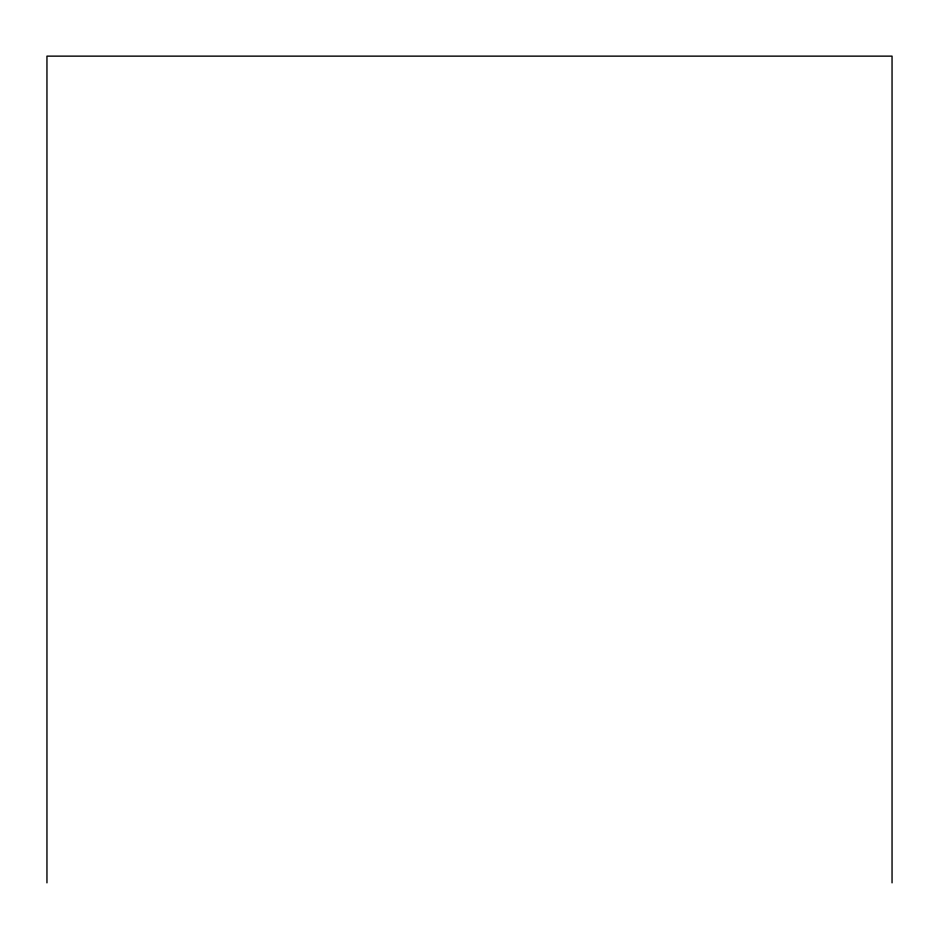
<?xml version="1.0" encoding="UTF-8"?>
<svg xmlns="http://www.w3.org/2000/svg" width="939" height="939" viewBox="0 0 939 939"><rect width="100%" height="100%" fill="white"/><g stroke="black" fill="none" stroke-linecap="round" stroke-linejoin="round"><path stroke-width="1.41" d="M892.05 882.86L892.05 56.14L46.95 56.14L46.95 882.86"/></g></svg>
